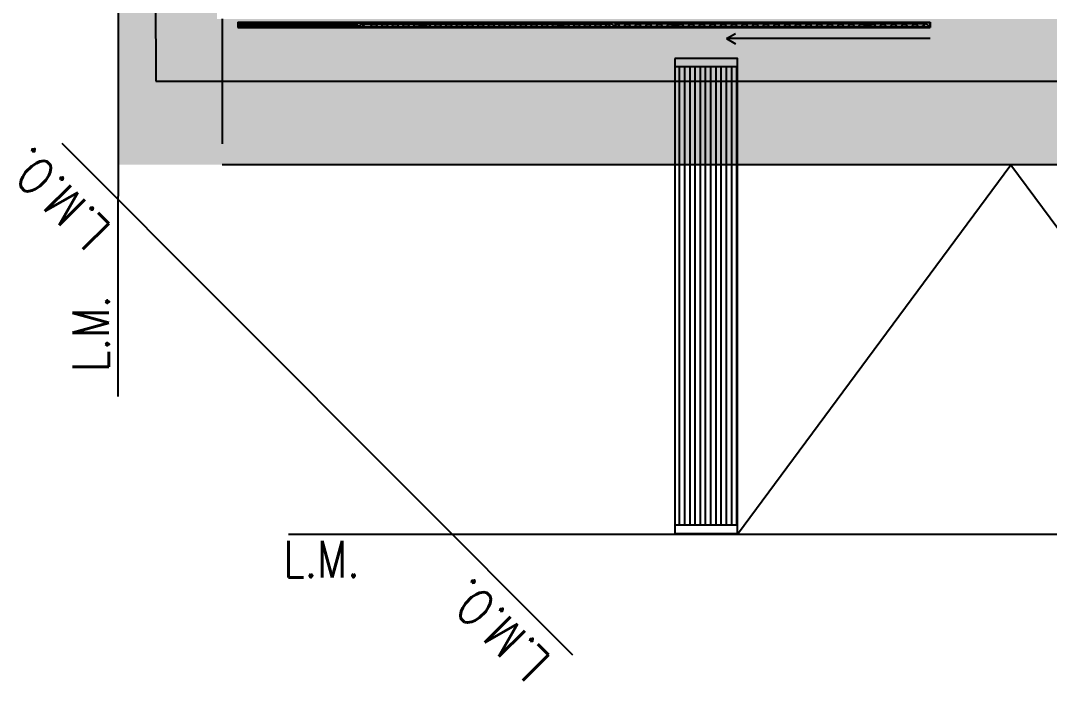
# Model space of a CAD drawing. Header units: metres. Extents: x -22 to 82, y -7 to 32.
# Drawn here: x -20.13 to -10.25, y -6.45 to -0.12 of the extents above; entities that cross this region are included whole.
import ezdxf

# ---------------------------------------------------------------- set-up
doc = ezdxf.new("R2010")
doc.units = ezdxf.units.M
doc.header["$LTSCALE"] = 2
doc.header["$MEASUREMENT"] = 0
doc.linetypes.add('DASHDOT', pattern=[25.4, 12.7, -6.35, 0, -6.35])
doc.layers.get('0').update_dxf_attribs({"color": 252, "linetype": 'CONTINUOUS'})
for name, color, linetype in [('AR-EQUIPAMIENTO_FIJO_02', 252, 'CONTINUOUS'), ('ZBANCO', 253, 'CONTINUOUS'), ('ZHATCH_VEREDA', 254, 'CONTINUOUS'), ('ZSILUETAEDIFICIO', 253, 'CONTINUOUS')]:
    doc.layers.add(name, color=color, linetype=linetype)
doc.styles.add('MTXPL_ROMANS_SHX', font='romans.shx')

# ---------------------------------------------------------------- blocks, each defined once
blk = doc.blocks.new('*U40')
at = {"layer": 'AR-EQUIPAMIENTO_FIJO_02'}
h = blk.add_hatch(dxfattribs=at)
h.set_pattern_fill('_USER', color=252, scale=0.05, pattern_type=0)
h.set_pattern_definition([(0, (1.183473, 0), (0, 0.05), [])])
h.paths.add_polyline_path([(3.793, -0.6), (3.793, 0), (-0.6095, 0), (-0.6095, -0.6)])
at = {"color": 252}
for p, q in [((-0.6095, -0.6), (-0.6095, 0)), ((3.793, -0.6), (3.793, 0))]:
    blk.add_line(p, q, dxfattribs=at)
blk.add_lwpolyline([(-0.6895, 0), (3.873, 0), (3.873, -0.6), (-0.6895, -0.6)], close=True, dxfattribs=at)

msp = doc.modelspace()

# ---------------------------------------------------------------- hatches: boundary and pattern name
at = {"layer": 'ZHATCH_VEREDA'}
h = msp.add_hatch(color=256, dxfattribs=at)
h.dxf.hatch_style = 1
h.paths.add_polyline_path([(-19.1943, 20.5), (-18.2446, 20.5), (-18.2446, -1.5), (-19.1943, -1.5)])
h = msp.add_hatch(color=256, dxfattribs=at)
h.dxf.hatch_style = 1
h.paths.add_polyline_path([(13.8057, -0.1014), (-18.3444, -0.0986), (-18.3444, -1.5), (13.8057, -1.5)])

# ---------------------------------------------------------------- linework, layer by layer
at = {"layer": 'ZSILUETAEDIFICIO'}
for p, q in [((-18.8569, 10.0006), (-18.8319, -0.6967)), ((-18.0444, -0.1302), (-11.3944, -0.1302)), ((-18.0444, -0.1302), (-18.0444, -0.182)), ((-16.8944, -0.143), (-18.0444, -0.143)), ((-16.8944, -0.1555), (-18.0444, -0.1555)), ((-16.8944, -0.168), (-18.0444, -0.168)), ((-18.0444, -0.182), (-11.3944, -0.182)), ((-16.8385, -0.1355), (-16.8944, -0.1754)), ((-16.8335, -0.1509), (-14.4771, -0.1509)), ((-16.7721, -0.1754), (-16.7509, -0.1541)), ((-16.7509, -0.1541), (-16.7209, -0.1541)), ((-16.6996, -0.1754), (-16.7209, -0.1541)), ((-16.6696, -0.1754), (-16.6484, -0.1541)), ((-16.6484, -0.1541), (-16.6184, -0.1541)), ((-16.5972, -0.1754), (-16.6184, -0.1541)), ((-16.5672, -0.1754), (-16.546, -0.1541)), ((-16.546, -0.1541), (-16.516, -0.1541)), ((-16.4948, -0.1754), (-16.516, -0.1541)), ((-16.4648, -0.1754), (-16.4436, -0.1541)), ((-16.4436, -0.1541), (-16.4136, -0.1541)), ((-16.3924, -0.1754), (-16.4136, -0.1541)), ((-16.3624, -0.1754), (-16.3412, -0.1541)), ((-16.3412, -0.1541), (-16.3112, -0.1541)), ((-16.2899, -0.1754), (-16.3112, -0.1541)), ((-16.2599, -0.1754), (-16.2387, -0.1541)), ((-16.2387, -0.1541), (-16.2087, -0.1541)), ((-16.1875, -0.1754), (-16.2087, -0.1541)), ((-16.1575, -0.1754), (-16.1363, -0.1541)), ((-16.1363, -0.1541), (-16.1063, -0.1541)), ((-16.0851, -0.1754), (-16.1063, -0.1541)), ((-16.0551, -0.1754), (-16.0339, -0.1541)), ((-16.0339, -0.1541), (-16.0039, -0.1541)), ((-15.9827, -0.1754), (-16.0039, -0.1541)), ((-15.9527, -0.1754), (-15.9315, -0.1541)), ((-15.9315, -0.1541), (-15.9015, -0.1541)), ((-15.8802, -0.1754), (-15.9015, -0.1541)), ((-15.8502, -0.1754), (-15.829, -0.1541)), ((-15.829, -0.1541), (-15.799, -0.1541)), ((-15.7778, -0.1754), (-15.799, -0.1541)), ((-15.7478, -0.1754), (-15.7266, -0.1541)), ((-15.7266, -0.1541), (-15.6966, -0.1541)), ((-15.6754, -0.1754), (-15.6966, -0.1541)), ((-15.6454, -0.1754), (-15.6242, -0.1541)), ((-15.6242, -0.1541), (-15.5942, -0.1541)), ((-15.573, -0.1754), (-15.5942, -0.1541)), ((-15.543, -0.1754), (-15.5217, -0.1541)), ((-15.5217, -0.1541), (-15.4917, -0.1541)), ((-15.4705, -0.1754), (-15.4917, -0.1541)), ((-15.4405, -0.1754), (-15.4193, -0.1541)), ((-15.4193, -0.1541), (-15.3893, -0.1541)), ((-15.3681, -0.1754), (-15.3893, -0.1541)), ((-15.3381, -0.1754), (-15.3169, -0.1541)), ((-15.3169, -0.1541), (-15.2869, -0.1541)), ((-15.2657, -0.1754), (-15.2869, -0.1541)), ((-15.2357, -0.1754), (-15.2145, -0.1541)), ((-15.2145, -0.1541), (-15.1845, -0.1541)), ((-15.1633, -0.1754), (-15.1845, -0.1541)), ((-15.1333, -0.1754), (-15.112, -0.1541)), ((-15.112, -0.1541), (-15.082, -0.1541)), ((-15.0608, -0.1754), (-15.082, -0.1541)), ((-15.0308, -0.1754), (-15.0096, -0.1541)), ((-15.0096, -0.1541), (-14.9796, -0.1541)), ((-14.9584, -0.1754), (-14.9796, -0.1541)), ((-14.9284, -0.1754), (-14.9072, -0.1541)), ((-14.9072, -0.1541), (-14.8772, -0.1541)), ((-14.856, -0.1754), (-14.8772, -0.1541)), ((-14.826, -0.1754), (-14.8048, -0.1541)), ((-14.8048, -0.1541), (-14.7748, -0.1541)), ((-14.7535, -0.1754), (-14.7748, -0.1541)), ((-14.7235, -0.1754), (-14.7023, -0.1541)), ((-14.7023, -0.1541), (-14.6723, -0.1541)), ((-14.6511, -0.1754), (-14.6723, -0.1541)), ((-14.6211, -0.1754), (-14.5999, -0.1541)), ((-14.5999, -0.1541), (-14.5699, -0.1541)), ((-14.5487, -0.1754), (-14.5699, -0.1541)), ((-14.5187, -0.1754), (-14.4975, -0.1541)), ((-14.4975, -0.1541), (-14.4771, -0.1541)), ((-14.4721, -0.1355), (-14.4166, -0.1754)), ((-11.4502, -0.1469), (-14.4166, -0.1469)), ((-14.3913, -0.1541), (-14.4117, -0.1541)), ((-14.37, -0.1754), (-14.3913, -0.1541)), ((-14.34, -0.1754), (-14.3188, -0.1541)), ((-14.2888, -0.1541), (-14.3188, -0.1541)), ((-14.2676, -0.1754), (-14.2888, -0.1541)), ((-14.2376, -0.1754), (-14.2164, -0.1541)), ((-14.1864, -0.1541), (-14.2164, -0.1541)), ((-14.1652, -0.1754), (-14.1864, -0.1541)), ((-14.1352, -0.1754), (-14.114, -0.1541)), ((-14.084, -0.1541), (-14.114, -0.1541)), ((-14.0628, -0.1754), (-14.084, -0.1541)), ((-14.0328, -0.1754), (-14.0116, -0.1541)), ((-13.9816, -0.1541), (-14.0116, -0.1541)), ((-13.9603, -0.1754), (-13.9816, -0.1541)), ((-13.9303, -0.1754), (-13.9091, -0.1541)), ((-13.8791, -0.1541), (-13.9091, -0.1541)), ((-13.8579, -0.1754), (-13.8791, -0.1541)), ((-13.8279, -0.1754), (-13.8067, -0.1541)), ((-13.7767, -0.1541), (-13.8067, -0.1541)), ((-13.7555, -0.1754), (-13.7767, -0.1541)), ((-13.7255, -0.1754), (-13.7043, -0.1541)), ((-13.6743, -0.1541), (-13.7043, -0.1541)), ((-13.6531, -0.1754), (-13.6743, -0.1541)), ((-13.6231, -0.1754), (-13.6018, -0.1541)), ((-13.5718, -0.1541), (-13.6018, -0.1541)), ((-13.5506, -0.1754), (-13.5718, -0.1541)), ((-13.5206, -0.1754), (-13.4994, -0.1541)), ((-13.4694, -0.1541), (-13.4994, -0.1541)), ((-13.4482, -0.1754), (-13.4694, -0.1541)), ((-13.4182, -0.1754), (-13.397, -0.1541)), ((-13.367, -0.1541), (-13.397, -0.1541)), ((-13.3458, -0.1754), (-13.367, -0.1541)), ((-13.3158, -0.1754), (-13.2946, -0.1541)), ((-13.2646, -0.1541), (-13.2946, -0.1541)), ((-13.2434, -0.1754), (-13.2646, -0.1541)), ((-13.2134, -0.1754), (-13.1921, -0.1541)), ((-13.1621, -0.1541), (-13.1921, -0.1541)), ((-13.1409, -0.1754), (-13.1621, -0.1541)), ((-13.1109, -0.1754), (-13.0897, -0.1541)), ((-13.0597, -0.1541), (-13.0897, -0.1541)), ((-13.0385, -0.1754), (-13.0597, -0.1541)), ((-13.0085, -0.1754), (-12.9873, -0.1541)), ((-12.9573, -0.1541), (-12.9873, -0.1541)), ((-12.9361, -0.1754), (-12.9573, -0.1541)), ((-12.9061, -0.1754), (-12.8849, -0.1541)), ((-12.8549, -0.1541), (-12.8849, -0.1541)), ((-12.8336, -0.1754), (-12.8549, -0.1541)), ((-12.8036, -0.1754), (-12.7824, -0.1541)), ((-12.7524, -0.1541), (-12.7824, -0.1541)), ((-12.7312, -0.1754), (-12.7524, -0.1541)), ((-12.7012, -0.1754), (-12.68, -0.1541)), ((-12.65, -0.1541), (-12.68, -0.1541)), ((-12.6288, -0.1754), (-12.65, -0.1541)), ((-12.5988, -0.1754), (-12.5776, -0.1541)), ((-12.5476, -0.1541), (-12.5776, -0.1541)), ((-12.5264, -0.1754), (-12.5476, -0.1541)), ((-12.4964, -0.1754), (-12.4752, -0.1541)), ((-12.4452, -0.1541), (-12.4752, -0.1541)), ((-12.4239, -0.1754), (-12.4452, -0.1541)), ((-12.3939, -0.1754), (-12.3727, -0.1541)), ((-12.3427, -0.1541), (-12.3727, -0.1541)), ((-12.3215, -0.1754), (-12.3427, -0.1541)), ((-12.2915, -0.1754), (-12.2703, -0.1541)), ((-12.2403, -0.1541), (-12.2703, -0.1541)), ((-12.2191, -0.1754), (-12.2403, -0.1541)), ((-12.1891, -0.1754), (-12.1679, -0.1541)), ((-12.1379, -0.1541), (-12.1679, -0.1541)), ((-12.1167, -0.1754), (-12.1379, -0.1541)), ((-12.0867, -0.1754), (-12.0654, -0.1541)), ((-12.0354, -0.1541), (-12.0654, -0.1541)), ((-12.0142, -0.1754), (-12.0354, -0.1541)), ((-11.9842, -0.1754), (-11.963, -0.1541)), ((-11.933, -0.1541), (-11.963, -0.1541)), ((-11.9118, -0.1754), (-11.933, -0.1541)), ((-11.8818, -0.1754), (-11.8606, -0.1541)), ((-11.8306, -0.1541), (-11.8606, -0.1541)), ((-11.8094, -0.1754), (-11.8306, -0.1541)), ((-11.7794, -0.1754), (-11.7582, -0.1541)), ((-11.7282, -0.1541), (-11.7582, -0.1541)), ((-11.707, -0.1754), (-11.7282, -0.1541)), ((-11.677, -0.1754), (-11.6557, -0.1541)), ((-11.6257, -0.1541), (-11.6557, -0.1541)), ((-11.6045, -0.1754), (-11.6257, -0.1541)), ((-11.5745, -0.1754), (-11.5533, -0.1541)), ((-11.5233, -0.1541), (-11.5533, -0.1541)), ((-11.5021, -0.1754), (-11.5233, -0.1541)), ((-11.4721, -0.1754), (-11.4552, -0.1585)), ((-11.4502, -0.1355), (-11.3944, -0.1754)), ((-11.3944, -0.1302), (-11.3944, -0.182)), ((-13.3506, -0.2883), (-13.2645, -0.2386)), ((-11.3944, -0.2883), (-13.3506, -0.2883)), ((-13.3506, -0.2883), (-13.2645, -0.3381)), ((-18.8319, -0.6967), (14.4056, -0.6967)), ((-13.2444, -5.05, 0), (-10.6194, -1.5)), ((-13.2444, -5.05, 0), (-13.2444, -1.5)), ((-10.6194, -1.5), (-7.9944, -5.05, 0))]:
    msp.add_line(p, q, dxfattribs=at)
at = {"layer": 'ZSILUETAEDIFICIO', "linetype": 'DASHDOT', "ltscale": 20}
for p, q in [((-19.1888, 2.9, 0), (-19.1966, -3.7263, 0)), ((-19.7322, -1.2943, 0), (-14.83, -6.2068, 0)), ((-17.5553, -5.05, 0), (34.2148, -5.05, 0))]:
    msp.add_line(p, q, dxfattribs=at)
at = {"layer": 'ZSILUETAEDIFICIO', "linetype": 'Continuous'}
for p, q in [((-18.1944, -0.0971), (-18.1944, -1.3)), ((-16.8385, -0.1355), (-14.4721, -0.1355)), ((-16.8385, -0.1754), (-14.4721, -0.1754)), ((-11.4502, -0.1355), (-14.4166, -0.1355)), ((-11.4502, -0.1754), (-14.4166, -0.1754)), ((-7.9944, -1.5), (-18.1944, -1.5))]:
    msp.add_line(p, q, dxfattribs=at)
for points in [[(-16.8944, -0.1355), (-16.8385, -0.1355), (-16.8385, -0.1754), (-16.8944, -0.1754)], [(-14.4166, -0.1355), (-14.4721, -0.1355), (-14.4721, -0.1754), (-14.4166, -0.1754)], [(-11.3944, -0.1355), (-11.4502, -0.1355), (-11.4502, -0.1754), (-11.3944, -0.1754)]]:
    msp.add_lwpolyline(points, close=True, dxfattribs=at)
at = {"layer": 'ZSILUETAEDIFICIO'}
for points in [[(-16.8385, -0.1495), (-16.8335, -0.1495), (-16.8335, -0.1615), (-16.8385, -0.1615)], [(-14.4771, -0.1495), (-14.4721, -0.1495), (-14.4721, -0.1615), (-14.4771, -0.1615)], [(-14.4117, -0.1495), (-14.4166, -0.1495), (-14.4166, -0.1615), (-14.4117, -0.1615)], [(-11.4502, -0.1495), (-11.4552, -0.1495), (-11.4552, -0.1615), (-11.4502, -0.1615)]]:
    msp.add_lwpolyline(points, close=True, dxfattribs=at)
for centre, radius in [((-16.2576, -0.1555), 0.0223), ((-16.2576, -0.1555), 0.0223), ((-16.2576, -0.1555), 0.0176), ((-16.2576, -0.1555), 0.0176), ((-16.2576, -0.1555), 0.00843), ((-16.2576, -0.1555), 0.00843), ((-14.9429, -0.1555), 0.0223), ((-14.9429, -0.1555), 0.0176), ((-14.9429, -0.1555), 0.00843), ((-13.8364, -0.1555), 0.0223), ((-13.8364, -0.1555), 0.0176), ((-13.8364, -0.1555), 0.00843), ((-11.9892, -0.1555), 0.0223), ((-11.9892, -0.1555), 0.0223), ((-11.9892, -0.1555), 0.0176), ((-11.9892, -0.1555), 0.0176), ((-11.9892, -0.1555), 0.00843), ((-11.9892, -0.1555), 0.00843)]:
    msp.add_circle(centre, radius, dxfattribs=at)

# ---------------------------------------------------------------- block references
at = {"layer": 'ZBANCO', "xscale": -1, "rotation": 90}
msp.add_blockref('*U40', (-13.8444, -1.1686, 0), dxfattribs=at)

# ---------------------------------------------------------------- texts
at = {"layer": 'ZSILUETAEDIFICIO', "style": 'MTXPL_ROMANS_SHX', "width": 0.8}
for s, rotation, p in [('L.M.O.', 134.93977, (-19.2496, -2.0976, 0)), ('L.M.', 90, (-19.2808, -3.488, 0)), ('L.M.O.', 134.93977, (-15.025, -6.2404, 0))]:
    msp.add_text(s, height=0.35, rotation=rotation, dxfattribs=at).set_placement(p)
msp.add_text('L.M.', height=0.35, dxfattribs=at).set_placement((-17.6049, -5.4635, 0))

doc.saveas('drawing.dxf')
